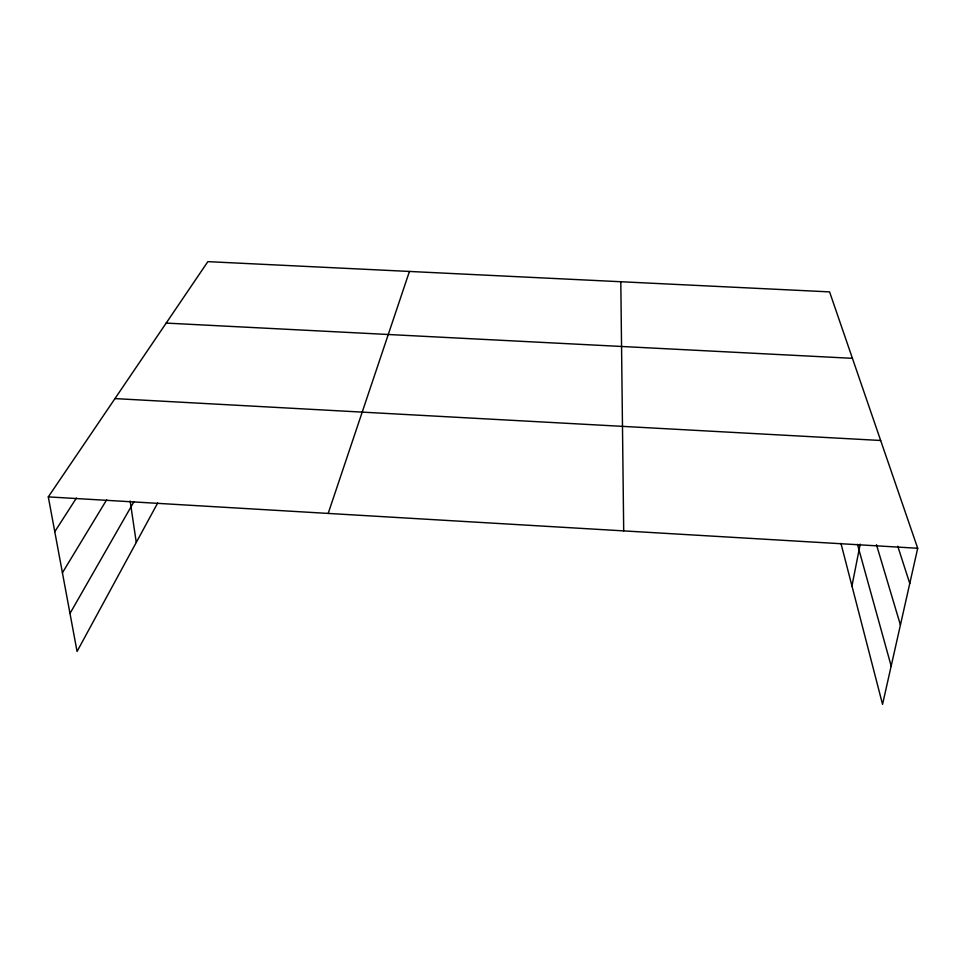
<?xml version="1.0" encoding="UTF-8"?>
<svg xmlns="http://www.w3.org/2000/svg" width="966" height="966" viewBox="0 0 966 966"><rect width="100%" height="100%" fill="white"/><g stroke="black" fill="none" stroke-linecap="round" stroke-linejoin="round"><path stroke-width="1.45" d="M851.952 585.951L860.211 544.124M157.687 502.996L77.063 651.47L48.3 496.886L207.859 261.641L829.589 291.889L917.7 548.265L882.55 704.359L840.951 543.375M328.186 513.429L409.439 271.446M69.987 613.47L133.936 501.716M62.416 572.778L106.707 499.724M54.772 531.686L76.423 498.045M166.176 323.091L852.423 358.326M114.966 398.596L880.654 440.484M48.3 496.886L917.7 548.265M897.776 546.237L909.767 583.476M876.464 544.691L900.421 625.002M857.458 544.317L891.171 666.069M130.144 501.004L136.278 542.421M620.8 281.734L623.698 530.889"/></g></svg>
